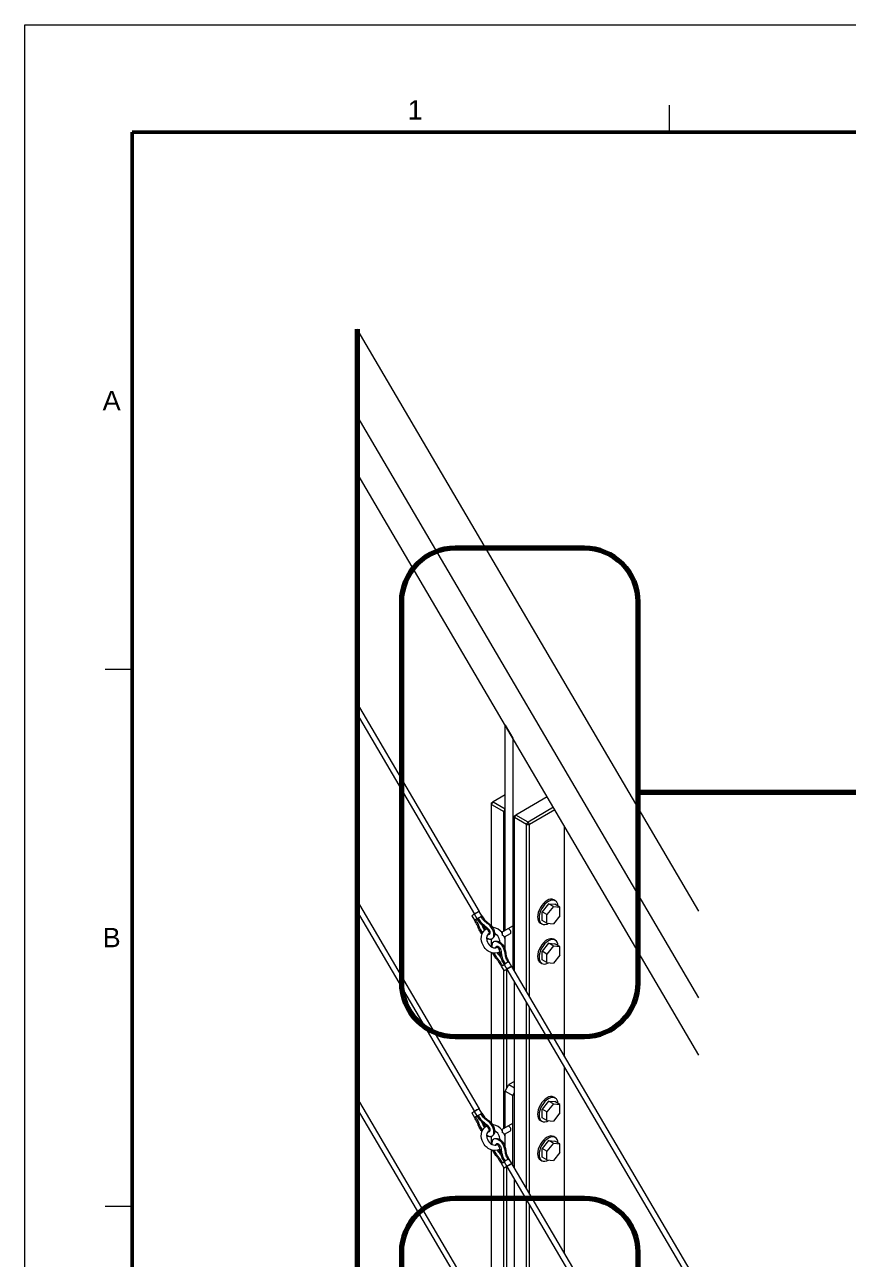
# Model space of a CAD drawing. Header units: millimetres. Extents: x -172 to 422, y -71 to 349.
# Drawn here: x -172.1 to -95.5, y 234.3 to 349.2 of the extents above; entities that cross this region are included whole.
import ezdxf
from ezdxf.enums import TextEntityAlignment as Align

# ---------------------------------------------------------------- set-up
doc = ezdxf.new("R2010")
doc.units = ezdxf.units.MM
doc.layers.get('0').update_dxf_attribs({"color": 2, "true_color": 0xffff00})
for name, color, linetype, lineweight, true_color in [('010', 178, 'Continuous', 9, 0x000000), ('018', 178, 'Continuous', 18, 0x000000), ('050', 178, 'Continuous', 50, 0x000000), ('070', 178, 'Continuous', 70, 0x000000), ('axo_detail ... 013', 178, 'Continuous', 13, 0x000000)]:
    doc.layers.add(name, color=color, linetype=linetype, lineweight=lineweight, true_color=true_color)
doc.layers.add('G-ANNO-TEXT', color=178, linetype='Continuous', true_color=0x000000)
doc.styles.add('textstyle18', font='')
doc.styles.add('textstyle26', font='')
doc.styles.add('textstyle27', font='')
doc.styles.get('textstyle18').set_extended_font_data('Arial [Mono]')
doc.styles.get('textstyle26').set_extended_font_data('Arial [Mono]')
doc.styles.get('textstyle27').set_extended_font_data('Arial [Mono]')

# ---------------------------------------------------------------- blocks, each defined once
blk = doc.blocks.new('title_block')
at = {"layer": '010', "color": 7, "true_color": 0xffffff}
blk.add_lwpolyline([(0, 420), (594, 420), (594, 0), (0, 0)], close=True, dxfattribs=at)
at = {"layer": '018', "color": 7, "true_color": 0xffffff}
for points in [[(60, 412.5), (60, 410)], [(7.5, 360), (10, 360)], [(7.5, 310), (10, 310)]]:
    blk.add_lwpolyline(points, dxfattribs=at)
at = {"layer": '050', "color": 7, "true_color": 0xffffff}
blk.add_lwpolyline([(10, 410), (584, 410), (584, 10), (10, 10)], close=True, dxfattribs=at)
at = {"layer": 'G-ANNO-TEXT'}
for s, style, p in [('1', 'textstyle18', (36.35, 412.07)), ('A', 'textstyle27', (8.09, 385)), ('B', 'textstyle26', (8.09, 335))]:
    blk.add_text(s, height=1.8, dxfattribs=dict(at, style=style)).set_placement(p, align=Align.MIDDLE_CENTER)

msp = doc.modelspace()

# ---------------------------------------------------------------- linework, layer by layer
at = {"layer": '070', "flags": 128}
for points in [[(-141.16, 320.86), (-141.16, 151.51), (-109.37, 151.51)], [(-23.95, 236.06), (-74.17, 236.06), (-74.17, 277.73), (-115.02, 277.73)]]:
    msp.add_lwpolyline(points, dxfattribs=at)
for points in [[(-132.06, 255.01), (-120.02, 255.01, 0.414214), (-115.02, 260.01), (-115.02, 295.46, 0.414214), (-120.02, 300.46), (-132.06, 300.46, 0.414214), (-137.06, 295.46), (-137.06, 260.01, 0.414214), (-132.06, 255.01)], [(-132.06, 217.96), (-120.02, 217.96, 0.414214), (-115.02, 222.96), (-115.02, 234.91, 0.414214), (-120.02, 239.91), (-132.06, 239.91, 0.414214), (-137.06, 234.91), (-137.06, 222.96, 0.414214), (-132.06, 217.96)]]:
    msp.add_lwpolyline(points, format="xyb", dxfattribs=at)
at = {"layer": 'axo_detail ... 013', "color": 0}
for p, q in [((-109.37, 266.68), (-141.16, 320.86)), ((-109.37, 258.61), (-141.16, 312.8)), ((-109.37, 253.27), (-141.16, 307.45)), ((-141.16, 286), (-129.81, 266.65)), ((-141.16, 285.01), (-130.24, 266.4)), ((-127.39, 283.98), (-126.68, 282.77)), ((-127.39, 264.89), (-127.39, 283.98)), ((-126.68, 282.77), (-126.68, 261.34)), ((-127.39, 277.5), (-128.52, 276.85)), ((-123.48, 277.31), (-126.4, 275.62)), ((-128.66, 276.77), (-128.52, 276.85)), ((-128.66, 276.61), (-128.52, 276.85)), ((-128.66, 276.61), (-128.66, 276.77)), ((-128.66, 265.29), (-128.66, 276.61)), ((-128.66, 276.61), (-127.53, 275.95)), ((-128.52, 276.85), (-127.39, 276.2)), ((-127.53, 275.95), (-127.39, 276.2)), ((-127.53, 264.81), (-127.53, 275.95)), ((-127.53, 275.95), (-127.39, 275.95)), ((-122.91, 276.34), (-125.27, 274.97)), ((-122.76, 276.09), (-125.13, 274.73)), ((-126.54, 275.38), (-126.4, 275.62)), ((-126.54, 275.54), (-126.4, 275.62)), ((-126.54, 275.38), (-126.54, 275.54)), ((-125.41, 274.73), (-126.54, 275.38)), ((-126.54, 261.07), (-126.54, 275.38)), ((-125.27, 274.97), (-126.4, 275.62)), ((-125.41, 274.73), (-125.27, 274.97)), ((-125.13, 274.73), (-125.27, 274.97)), ((-125.41, 274.73), (-125.13, 274.73)), ((-125.41, 259.15), (-125.41, 274.73)), ((-125.13, 258.66), (-125.13, 274.73)), ((-121.87, 253.12), (-121.87, 274.58)), ((-141.16, 267.63), (-129.81, 248.28)), ((-123.36, 267.36), (-123.96, 266.61)), ((-122.91, 267.1), (-123.51, 266.35)), ((-123.36, 267.36), (-122.76, 267.31)), ((-122.91, 267.1), (-123.36, 267.36)), ((-122.91, 267.1), (-122.31, 267.05)), ((-122.73, 267.64), (-122.87, 267.73)), ((-122.31, 267.05), (-122.76, 267.31)), ((-122.31, 266.25), (-122.31, 267.05)), ((-141.16, 266.64), (-130.24, 248.03)), ((-130.49, 266.25), (-130.24, 265.82)), ((-129.99, 265.97), (-130.24, 266.4)), ((-129.9, 266.02), (-129.9, 266.02)), ((-129.56, 266.22), (-129.81, 266.65)), ((-123.98, 265.48), (-124.12, 265.56)), ((-123.96, 265.81), (-123.96, 266.61)), ((-123.51, 266.35), (-123.96, 266.61)), ((-123.51, 265.55), (-123.96, 265.81)), ((-123.51, 265.55), (-123.51, 266.35)), ((-123.51, 265.55), (-122.91, 265.5)), ((-122.31, 266.25), (-122.91, 265.5)), ((-127.76, 264.68), (-127.76, 264.68)), ((-127.72, 264.7), (-126.68, 265.3)), ((-127.47, 264.27), (-126.91, 264.59)), ((-128.66, 263.53), (-128.66, 264.08)), ((-127.51, 264.25), (-127.51, 264.25)), ((-127.39, 263.95), (-127.39, 264.31)), ((-127.39, 263.03), (-127.39, 263.64)), ((-123.36, 263.69), (-123.96, 262.94)), ((-122.91, 263.43), (-123.51, 262.68)), ((-123.36, 263.69), (-122.76, 263.64)), ((-122.91, 263.43), (-123.36, 263.69)), ((-122.91, 263.43), (-122.31, 263.37)), ((-122.73, 263.97), (-122.87, 264.05)), ((-122.31, 263.37), (-122.76, 263.64)), ((-122.31, 262.57), (-122.31, 263.37)), ((-128.66, 246.92), (-128.66, 262.81)), ((-123.96, 262.14), (-123.96, 262.94)), ((-123.51, 262.68), (-123.96, 262.94)), ((-123.51, 261.88), (-123.96, 262.14)), ((-123.51, 261.88), (-123.51, 262.68)), ((-122.31, 262.57), (-122.91, 261.83)), ((-127.49, 261.13), (-127.74, 261.56)), ((-127.53, 261.97), (-127.53, 262)), ((-127.53, 246.44), (-127.53, 261.2)), ((-127.49, 261.71), (-127.24, 261.28)), ((-127.25, 250.15), (-127.25, 261.26)), ((-127.24, 261.28), (-109.37, 230.82)), ((-127.06, 261.96), (-126.81, 261.53)), ((-126.81, 261.53), (-109.37, 231.81)), ((-126.68, 261.34), (-126.7, 261.35)), ((-126.54, 261.25), (-126.68, 261.34)), ((-123.98, 261.81), (-124.12, 261.89)), ((-123.51, 261.88), (-122.91, 261.83)), ((-126.54, 242.7), (-126.54, 260.09)), ((-125.41, 240.77), (-125.41, 258.16)), ((-125.13, 240.29), (-125.13, 257.68)), ((-121.87, 234.75), (-121.87, 252.13)), ((-126.54, 250.8), (-127.04, 250.52)), ((-127.39, 249.91), (-127.04, 250.52)), ((-127.39, 246.52), (-127.39, 249.91)), ((-127.39, 249.91), (-126.68, 249.5)), ((-127.04, 250.52), (-126.54, 250.23)), ((-126.68, 249.5), (-126.54, 249.74)), ((-126.68, 242.97), (-126.68, 249.5)), ((-141.16, 249.26), (-129.81, 229.91)), ((-123.36, 248.99), (-123.96, 248.24)), ((-122.91, 248.73), (-123.51, 247.98)), ((-123.36, 248.99), (-122.76, 248.94)), ((-122.91, 248.73), (-123.36, 248.99)), ((-122.91, 248.73), (-122.31, 248.68)), ((-122.73, 249.27), (-122.87, 249.35)), ((-122.31, 248.68), (-122.76, 248.94)), ((-122.31, 247.88), (-122.31, 248.68)), ((-141.16, 248.27), (-130.24, 229.66)), ((-130.49, 247.88), (-130.24, 247.45)), ((-129.99, 247.6), (-130.24, 248.03)), ((-129.9, 247.65), (-129.9, 247.65)), ((-129.56, 247.85), (-129.81, 248.28)), ((-123.98, 247.11), (-124.12, 247.19)), ((-123.96, 247.44), (-123.96, 248.24)), ((-123.51, 247.98), (-123.96, 248.24)), ((-123.51, 247.18), (-123.96, 247.44)), ((-123.51, 247.18), (-123.51, 247.98)), ((-123.51, 247.18), (-122.91, 247.13)), ((-122.31, 247.88), (-122.91, 247.13)), ((-127.76, 246.31), (-127.76, 246.31)), ((-127.72, 246.33), (-126.68, 246.93)), ((-127.47, 245.9), (-126.91, 246.22)), ((-128.66, 245.16), (-128.66, 245.71)), ((-127.51, 245.87), (-127.51, 245.87)), ((-127.39, 245.57), (-127.39, 245.94)), ((-127.39, 244.66), (-127.39, 245.27)), ((-123.36, 245.32), (-123.96, 244.57)), ((-122.91, 245.06), (-123.51, 244.31)), ((-123.36, 245.32), (-122.76, 245.26)), ((-122.91, 245.06), (-123.36, 245.32)), ((-122.91, 245.06), (-122.31, 245)), ((-122.73, 245.6), (-122.87, 245.68)), ((-122.31, 245), (-122.76, 245.26)), ((-122.31, 244.2), (-122.31, 245)), ((-128.66, 228.42), (-128.66, 244.43)), ((-123.96, 243.77), (-123.96, 244.57)), ((-123.51, 244.31), (-123.96, 244.57)), ((-123.51, 243.51), (-123.96, 243.77)), ((-123.51, 243.51), (-123.51, 244.31)), ((-122.31, 244.2), (-122.91, 243.45)), ((-127.49, 242.75), (-127.74, 243.19)), ((-127.53, 243.6), (-127.53, 243.63)), ((-127.53, 228.07), (-127.53, 242.83)), ((-127.49, 243.34), (-127.24, 242.9)), ((-127.25, 231.78), (-127.25, 242.89)), ((-127.24, 242.9), (-109.37, 212.45)), ((-127.06, 243.59), (-126.81, 243.16)), ((-126.81, 243.16), (-109.37, 213.44)), ((-126.7, 242.98), (-126.68, 242.97)), ((-126.68, 242.97), (-126.54, 242.88)), ((-123.98, 243.43), (-124.12, 243.52)), ((-123.51, 243.51), (-122.91, 243.45)), ((-126.54, 224.33), (-126.54, 241.72)), ((-125.41, 222.4), (-125.41, 239.79)), ((-125.13, 221.92), (-125.13, 239.3))]:
    msp.add_line(p, q, dxfattribs=at)
for points in [[(-122.87, 267.73), (-123.22, 267.93), (-123.78, 267.6), (-124.12, 267)], [(-124.12, 267), (-124.47, 266.41), (-124.47, 265.76), (-124.12, 265.56)], [(-123.98, 266.92), (-124.33, 266.33), (-124.33, 265.68), (-123.98, 265.48)], [(-122.73, 267.64), (-123.08, 267.84), (-123.64, 267.52), (-123.98, 266.92)], [(-122.81, 267.68), (-122.83, 267.7), (-122.85, 267.71), (-122.87, 267.73)], [(-122.48, 267.15), (-122.49, 267.38), (-122.58, 267.56), (-122.73, 267.64)], [(-130.42, 266.3), (-130.46, 266.27), (-130.49, 266.25), (-130.49, 266.25)], [(-130.49, 266.25), (-130.49, 266.25), (-130.46, 266.27), (-130.4, 266.3)], [(-130.24, 266.4), (-130.31, 266.36), (-130.37, 266.33), (-130.42, 266.3)], [(-130.03, 266.53), (-130.15, 266.46), (-130.25, 266.4), (-130.24, 266.4)], [(-130.24, 266.4), (-130.25, 266.4), (-130.2, 266.43), (-130.13, 266.47)], [(-130.15, 266.45), (-130.21, 266.42), (-130.24, 266.4), (-130.24, 266.4)], [(-130.24, 266.4), (-130.24, 266.4), (-130.21, 266.42), (-130.15, 266.45)], [(-130.12, 265.89), (-130.19, 265.85), (-130.24, 265.82), (-130.24, 265.82)], [(-130.24, 265.82), (-130.24, 265.82), (-130.2, 265.84), (-130.15, 265.87)], [(-130.01, 265.39), (-130.07, 265.53), (-130.15, 265.68), (-130.24, 265.82)], [(-130.15, 265.87), (-130.02, 265.66), (-129.96, 265.54), (-129.92, 265.45)], [(-130.13, 266.47), (-130.06, 266.51), (-129.97, 266.56), (-129.91, 266.6)], [(-129.9, 266.02), (-129.97, 265.98), (-130.05, 265.93), (-130.12, 265.89)], [(-129.81, 266.65), (-129.81, 266.65), (-129.91, 266.6), (-130.03, 266.53)], [(-129.99, 265.97), (-129.99, 265.97), (-129.95, 266), (-129.88, 266.04)], [(-129.9, 266.02), (-129.96, 265.99), (-129.99, 265.97), (-129.99, 265.97)], [(-129.49, 265.34), (-129.68, 265.5), (-129.85, 265.73), (-129.99, 265.97)], [(-129.91, 266.6), (-129.85, 266.63), (-129.81, 266.65), (-129.81, 266.65)], [(-129.81, 266.65), (-129.81, 266.65), (-129.85, 266.63), (-129.9, 266.6)], [(-129.9, 266.02), (-129.77, 265.8), (-129.69, 265.64), (-129.63, 265.52)], [(-129.5, 265.48), (-129.63, 265.61), (-129.76, 265.78), (-129.9, 266.02)], [(-129.88, 266.04), (-129.81, 266.08), (-129.72, 266.13), (-129.65, 266.17)], [(-129.65, 266.17), (-129.6, 266.2), (-129.56, 266.22), (-129.56, 266.22)], [(-129.56, 266.22), (-129.56, 266.22), (-129.59, 266.2), (-129.65, 266.17)], [(-129.38, 265.79), (-129.45, 265.87), (-129.54, 265.98), (-129.65, 266.17)], [(-129.56, 266.22), (-129.49, 266.1), (-129.4, 265.97), (-129.32, 265.87)], [(-129.13, 265.59), (-129.22, 265.66), (-129.3, 265.71), (-129.38, 265.79)], [(-129.32, 265.87), (-129.23, 265.77), (-129.13, 265.7), (-129.04, 265.62)], [(-128.87, 265.36), (-128.95, 265.44), (-129.04, 265.52), (-129.13, 265.59)], [(-129.04, 265.62), (-128.89, 265.51), (-128.74, 265.39), (-128.61, 265.22)], [(-124.12, 265.56), (-124.1, 265.55), (-124.08, 265.54), (-124.05, 265.53)], [(-129.91, 265.16), (-129.94, 265.24), (-129.97, 265.31), (-130.01, 265.39)], [(-129.92, 265.45), (-129.88, 265.36), (-129.85, 265.29), (-129.81, 265.19)], [(-129.81, 264.94), (-129.85, 265.01), (-129.88, 265.09), (-129.91, 265.16)], [(-129.81, 265.19), (-129.74, 265.02), (-129.63, 264.82), (-129.51, 264.63)], [(-129.55, 264.52), (-129.65, 264.65), (-129.73, 264.79), (-129.81, 264.94)], [(-129.54, 263.68), (-129.64, 263.95), (-129.65, 264.25), (-129.56, 264.51)], [(-129.63, 265.52), (-129.58, 265.4), (-129.55, 265.32), (-129.52, 265.25)], [(-129.56, 264.51), (-129.48, 264.73), (-129.34, 264.92), (-129.15, 265.03)], [(-129.52, 265.25), (-129.47, 265.14), (-129.4, 265.01), (-129.33, 264.89)], [(-129.19, 265.22), (-129.27, 265.28), (-129.38, 265.36), (-129.5, 265.48)], [(-129.16, 265.08), (-129.27, 265.17), (-129.38, 265.25), (-129.49, 265.34)], [(-129.42, 265.29), (-129.37, 265.18), (-129.31, 265.06), (-129.25, 264.96)], [(-128.98, 265.04), (-129.04, 265.1), (-129.11, 265.16), (-129.19, 265.22)], [(-128.96, 264.85), (-129.01, 264.94), (-129.09, 265.01), (-129.16, 265.08)], [(-128.89, 264.6), (-129.01, 264.53), (-129.1, 264.39), (-129.12, 264.19)], [(-128.86, 264.9), (-128.89, 264.94), (-128.93, 264.99), (-128.98, 265.04)], [(-128.98, 264.53), (-128.94, 264.51), (-128.9, 264.51), (-128.86, 264.53)], [(-128.87, 264.62), (-128.88, 264.69), (-128.91, 264.77), (-128.96, 264.85)], [(-128.92, 264.58), (-128.91, 264.57), (-128.89, 264.56), (-128.88, 264.55)], [(-128.8, 264.64), (-128.83, 264.63), (-128.86, 264.62), (-128.89, 264.6)], [(-128.88, 264.55), (-128.88, 264.55), (-128.87, 264.55), (-128.87, 264.55)], [(-128.86, 264.53), (-128.87, 264.53), (-128.88, 264.52), (-128.88, 264.52)], [(-128.88, 264.52), (-128.88, 264.52), (-128.87, 264.52), (-128.87, 264.53)], [(-128.62, 265.04), (-128.69, 265.17), (-128.78, 265.27), (-128.87, 265.36)], [(-128.87, 264.53), (-128.87, 264.54), (-128.87, 264.58), (-128.87, 264.62)], [(-128.8, 264.61), (-128.78, 264.68), (-128.81, 264.81), (-128.86, 264.9)], [(-128.86, 264.53), (-128.83, 264.55), (-128.81, 264.58), (-128.8, 264.61)], [(-128.46, 264.32), (-128.41, 264.52), (-128.47, 264.79), (-128.62, 265.04)], [(-128.61, 265.22), (-128.48, 265.06), (-128.4, 264.85), (-128.38, 264.67)], [(-128.49, 265.15), (-128.52, 265.16), (-128.54, 265.16), (-128.57, 265.16)], [(-127.69, 264.67), (-127.9, 264.93), (-128.19, 265.11), (-128.49, 265.15)], [(-128.42, 264.61), (-128.43, 264.62), (-128.44, 264.63), (-128.46, 264.63)], [(-128.38, 264.67), (-128.36, 264.54), (-128.37, 264.42), (-128.42, 264.32)], [(-128.01, 264.24), (-128.11, 264.42), (-128.26, 264.55), (-128.42, 264.61)], [(-127.76, 264.68), (-127.73, 264.69), (-127.71, 264.69), (-127.69, 264.67)], [(-127.69, 264.67), (-127.66, 264.62), (-127.65, 264.53), (-127.67, 264.45)], [(-127.49, 264.31), (-127.51, 264.37), (-127.58, 264.41), (-127.67, 264.45)], [(-127.02, 265), (-127.07, 265.04), (-127.12, 265.04), (-127.16, 265.02)], [(-126.91, 264.87), (-126.94, 264.93), (-126.98, 264.97), (-127.02, 265)], [(-126.86, 264.71), (-126.86, 264.76), (-126.88, 264.82), (-126.91, 264.87)], [(-126.91, 264.59), (-126.88, 264.61), (-126.86, 264.65), (-126.86, 264.71)], [(-123.98, 265.48), (-123.82, 265.38), (-123.59, 265.41), (-123.36, 265.54)], [(-128.85, 262.88), (-129.16, 263.03), (-129.42, 263.33), (-129.54, 263.68)], [(-129.12, 264.19), (-129.13, 264.03), (-129.08, 263.83), (-128.98, 263.67)], [(-129.12, 264.21), (-129.03, 264.14), (-128.95, 264.09), (-128.86, 264.07)], [(-128.86, 264.04), (-128.95, 264.04), (-129.03, 264.07), (-129.12, 264.11)], [(-128.98, 263.67), (-128.86, 263.46), (-128.65, 263.31), (-128.47, 263.27)], [(-128.86, 264.07), (-128.76, 264.05), (-128.68, 264.06), (-128.61, 264.1)], [(-128.61, 264.1), (-128.69, 264.06), (-128.77, 264.04), (-128.86, 264.04)], [(-128.68, 263.36), (-128.68, 263.4), (-128.68, 263.43), (-128.67, 263.46)], [(-128.67, 263.46), (-128.66, 263.54), (-128.64, 263.61), (-128.6, 263.67)], [(-128.61, 264.1), (-128.54, 264.14), (-128.49, 264.21), (-128.46, 264.32)], [(-128.42, 264.32), (-128.46, 264.23), (-128.53, 264.15), (-128.61, 264.1)], [(-128.6, 263.31), (-128.61, 263.42), (-128.61, 263.52), (-128.59, 263.61)], [(-128.6, 263.67), (-128.56, 263.74), (-128.51, 263.79), (-128.44, 263.83)], [(-128.59, 263.61), (-128.57, 263.71), (-128.51, 263.79), (-128.44, 263.83)], [(-128.47, 263.27), (-128.33, 263.24), (-128.21, 263.26), (-128.12, 263.32)], [(-128.44, 263.83), (-128.35, 263.88), (-128.23, 263.9), (-128.12, 263.88)], [(-128.44, 263.83), (-128.37, 263.87), (-128.29, 263.88), (-128.19, 263.86)], [(-128.25, 263.31), (-128.24, 263.35), (-128.22, 263.38), (-128.19, 263.4)], [(-128.25, 263.27), (-128.25, 263.28), (-128.25, 263.3), (-128.25, 263.31)], [(-128.21, 263.39), (-128.21, 263.39), (-128.2, 263.39), (-128.19, 263.4)], [(-128.2, 263.39), (-128.21, 263.39), (-128.21, 263.39), (-128.21, 263.39)], [(-128.16, 263.37), (-128.18, 263.38), (-128.19, 263.39), (-128.2, 263.39)], [(-128.19, 263.86), (-127.99, 263.8), (-127.78, 263.62), (-127.63, 263.37)], [(-128.19, 263.4), (-128.16, 263.41), (-128.13, 263.42), (-128.09, 263.41)], [(-128.18, 263.38), (-128.18, 263.36), (-128.18, 263.34), (-128.18, 263.31)], [(-128.18, 263.31), (-128.18, 263.3), (-128.18, 263.3), (-128.18, 263.29)], [(-127.96, 263.14), (-128.01, 263.25), (-128.1, 263.34), (-128.16, 263.37)], [(-128.12, 263.88), (-127.96, 263.85), (-127.79, 263.74), (-127.65, 263.58)], [(-128.12, 263.32), (-128.09, 263.33), (-128.06, 263.36), (-128.03, 263.38)], [(-128.09, 263.41), (-128.03, 263.39), (-127.93, 263.31), (-127.88, 263.22)], [(-127.88, 263.78), (-127.88, 263.93), (-127.92, 264.1), (-128.01, 264.24)], [(-127.65, 263.58), (-127.54, 263.45), (-127.46, 263.29), (-127.42, 263.13)], [(-127.63, 263.37), (-127.56, 263.24), (-127.51, 263.12), (-127.48, 263)], [(-127.51, 264.25), (-127.48, 264.26), (-127.47, 264.29), (-127.49, 264.31)], [(-127.48, 263.31), (-127.35, 263.6), (-127.35, 263.98), (-127.49, 264.31)], [(-124.12, 263.33), (-124.47, 262.73), (-124.47, 262.09), (-124.12, 261.89)], [(-122.87, 264.05), (-123.22, 264.25), (-123.78, 263.93), (-124.12, 263.33)], [(-122.73, 263.97), (-123.08, 264.17), (-123.64, 263.85), (-123.98, 263.25)], [(-122.81, 264), (-122.83, 264.02), (-122.85, 264.04), (-122.87, 264.05)], [(-122.48, 263.47), (-122.49, 263.71), (-122.58, 263.88), (-122.73, 263.97)], [(-127.87, 262.88), (-128.15, 262.72), (-128.52, 262.72), (-128.85, 262.88)], [(-128.15, 262.16), (-128.3, 262.35), (-128.43, 262.56), (-128.53, 262.77)], [(-128.08, 262.23), (-128.19, 262.38), (-128.31, 262.56), (-128.41, 262.76)], [(-128, 261.96), (-128.05, 262.03), (-128.1, 262.1), (-128.15, 262.16)], [(-127.89, 262.47), (-127.95, 262.56), (-128.03, 262.67), (-128.1, 262.79)], [(-127.9, 262.01), (-127.96, 262.09), (-128.01, 262.15), (-128.08, 262.23)], [(-127.99, 262.82), (-127.96, 262.77), (-127.93, 262.72), (-127.9, 262.67)], [(-127.88, 262.92), (-127.9, 263), (-127.92, 263.07), (-127.96, 263.14)], [(-127.9, 262.67), (-127.87, 262.62), (-127.84, 262.58), (-127.81, 262.54)], [(-127.71, 262.23), (-127.78, 262.34), (-127.84, 262.41), (-127.89, 262.47)], [(-127.88, 263.22), (-127.86, 263.18), (-127.83, 263.12), (-127.81, 263.04)], [(-127.83, 262.64), (-127.84, 262.74), (-127.86, 262.83), (-127.88, 262.92)], [(-127.72, 262.18), (-127.78, 262.33), (-127.81, 262.49), (-127.83, 262.64)], [(-127.81, 263.04), (-127.79, 262.97), (-127.77, 262.88), (-127.76, 262.77)], [(-127.76, 262.77), (-127.74, 262.67), (-127.73, 262.54), (-127.68, 262.37)], [(-127.49, 261.71), (-127.58, 261.86), (-127.66, 262.02), (-127.72, 262.18)], [(-127.4, 261.76), (-127.53, 261.98), (-127.63, 262.13), (-127.71, 262.23)], [(-127.68, 262.37), (-127.63, 262.2), (-127.54, 262), (-127.4, 261.76)], [(-127.48, 263), (-127.45, 262.88), (-127.43, 262.76), (-127.41, 262.65)], [(-127.42, 263.13), (-127.38, 263.02), (-127.36, 262.91), (-127.34, 262.8)], [(-127.41, 262.65), (-127.39, 262.53), (-127.38, 262.44), (-127.35, 262.34)], [(-127.35, 262.34), (-127.32, 262.23), (-127.26, 262.1), (-127.15, 261.91)], [(-127.34, 262.8), (-127.33, 262.69), (-127.32, 262.59), (-127.29, 262.48)], [(-127.29, 262.48), (-127.25, 262.32), (-127.16, 262.13), (-127.06, 261.96)], [(-123.98, 263.25), (-124.33, 262.65), (-124.33, 262), (-123.98, 261.81)], [(-127.74, 261.56), (-127.82, 261.7), (-127.91, 261.84), (-128, 261.96)], [(-127.65, 261.61), (-127.77, 261.82), (-127.85, 261.93), (-127.9, 262.01)], [(-127.65, 261.61), (-127.7, 261.58), (-127.74, 261.56), (-127.74, 261.56)], [(-127.74, 261.56), (-127.74, 261.56), (-127.71, 261.57), (-127.66, 261.6)], [(-127.66, 261.6), (-127.62, 261.63), (-127.55, 261.67), (-127.49, 261.71)], [(-127.38, 261.78), (-127.45, 261.74), (-127.49, 261.71), (-127.49, 261.71)], [(-127.49, 261.71), (-127.49, 261.71), (-127.46, 261.73), (-127.4, 261.76)], [(-127.39, 261.18), (-127.45, 261.14), (-127.49, 261.13), (-127.49, 261.13)], [(-127.49, 261.13), (-127.49, 261.13), (-127.46, 261.14), (-127.41, 261.17)], [(-127.41, 261.17), (-127.36, 261.2), (-127.3, 261.24), (-127.24, 261.27)], [(-127.24, 261.27), (-127.29, 261.24), (-127.35, 261.2), (-127.39, 261.18)], [(-127.15, 261.91), (-127.22, 261.87), (-127.31, 261.82), (-127.38, 261.78)], [(-127.02, 261.4), (-127.14, 261.33), (-127.24, 261.28), (-127.24, 261.28)], [(-127.12, 261.35), (-127.19, 261.3), (-127.24, 261.28), (-127.24, 261.28)], [(-127.24, 261.28), (-127.24, 261.28), (-127.2, 261.29), (-127.15, 261.33)], [(-127.24, 261.28), (-127.24, 261.28), (-127.2, 261.29), (-127.15, 261.33)], [(-127.15, 261.9), (-127.09, 261.94), (-127.06, 261.96), (-127.06, 261.96)], [(-127.06, 261.96), (-127.06, 261.96), (-127.1, 261.94), (-127.15, 261.91)], [(-127.15, 261.33), (-127.08, 261.37), (-126.99, 261.42), (-126.92, 261.46)], [(-127.15, 261.33), (-127.09, 261.36), (-127.05, 261.38), (-127.05, 261.38)], [(-126.9, 261.48), (-126.97, 261.44), (-127.05, 261.39), (-127.12, 261.35)], [(-126.81, 261.53), (-126.81, 261.53), (-126.9, 261.47), (-127.02, 261.4)], [(-126.92, 261.46), (-126.85, 261.5), (-126.81, 261.53), (-126.81, 261.53)], [(-126.81, 261.53), (-126.81, 261.53), (-126.84, 261.51), (-126.9, 261.48)], [(-124.12, 261.89), (-124.1, 261.87), (-124.08, 261.86), (-124.05, 261.85)], [(-123.98, 261.81), (-123.82, 261.71), (-123.59, 261.73), (-123.36, 261.87)], [(-122.87, 249.35), (-123.22, 249.55), (-123.78, 249.23), (-124.12, 248.63)], [(-122.73, 249.27), (-123.08, 249.47), (-123.64, 249.15), (-123.98, 248.55)], [(-124.12, 248.63), (-124.47, 248.04), (-124.47, 247.39), (-124.12, 247.19)], [(-123.98, 248.55), (-124.33, 247.95), (-124.33, 247.31), (-123.98, 247.11)], [(-122.81, 249.31), (-122.83, 249.33), (-122.85, 249.34), (-122.87, 249.35)], [(-122.48, 248.78), (-122.49, 249.01), (-122.58, 249.19), (-122.73, 249.27)], [(-130.42, 247.93), (-130.46, 247.9), (-130.49, 247.88), (-130.49, 247.88)], [(-130.49, 247.88), (-130.49, 247.88), (-130.46, 247.9), (-130.4, 247.93)], [(-130.24, 248.03), (-130.31, 247.99), (-130.37, 247.95), (-130.42, 247.93)], [(-130.03, 248.16), (-130.15, 248.09), (-130.25, 248.03), (-130.24, 248.03)], [(-130.24, 248.03), (-130.25, 248.03), (-130.2, 248.06), (-130.13, 248.1)], [(-130.15, 248.08), (-130.21, 248.05), (-130.24, 248.03), (-130.24, 248.03)], [(-130.24, 248.03), (-130.24, 248.03), (-130.21, 248.05), (-130.15, 248.08)], [(-130.12, 247.52), (-130.19, 247.48), (-130.24, 247.45), (-130.24, 247.45)], [(-130.24, 247.45), (-130.24, 247.45), (-130.2, 247.47), (-130.15, 247.5)], [(-130.01, 247.02), (-130.07, 247.16), (-130.15, 247.3), (-130.24, 247.45)], [(-130.15, 247.5), (-130.02, 247.29), (-129.96, 247.17), (-129.92, 247.08)], [(-130.13, 248.1), (-130.06, 248.14), (-129.97, 248.19), (-129.91, 248.23)], [(-129.9, 247.65), (-129.97, 247.61), (-130.05, 247.56), (-130.12, 247.52)], [(-129.81, 248.28), (-129.81, 248.28), (-129.91, 248.23), (-130.03, 248.16)], [(-129.99, 247.6), (-129.99, 247.6), (-129.95, 247.63), (-129.88, 247.67)], [(-129.9, 247.65), (-129.96, 247.62), (-129.99, 247.6), (-129.99, 247.6)], [(-129.49, 246.97), (-129.68, 247.13), (-129.85, 247.36), (-129.99, 247.6)], [(-129.91, 248.23), (-129.85, 248.26), (-129.81, 248.28), (-129.81, 248.28)], [(-129.81, 248.28), (-129.81, 248.28), (-129.85, 248.26), (-129.9, 248.23)], [(-129.9, 247.65), (-129.77, 247.42), (-129.69, 247.27), (-129.63, 247.15)], [(-129.5, 247.11), (-129.63, 247.24), (-129.76, 247.41), (-129.9, 247.65)], [(-129.88, 247.67), (-129.81, 247.71), (-129.72, 247.76), (-129.65, 247.8)], [(-129.65, 247.8), (-129.6, 247.83), (-129.56, 247.85), (-129.56, 247.85)], [(-129.56, 247.85), (-129.56, 247.85), (-129.59, 247.83), (-129.65, 247.8)], [(-129.38, 247.42), (-129.45, 247.5), (-129.54, 247.61), (-129.65, 247.8)], [(-129.56, 247.85), (-129.49, 247.73), (-129.4, 247.6), (-129.32, 247.5)], [(-129.13, 247.22), (-129.22, 247.29), (-129.3, 247.34), (-129.38, 247.42)], [(-129.32, 247.5), (-129.23, 247.4), (-129.13, 247.32), (-129.04, 247.25)], [(-128.87, 246.99), (-128.95, 247.07), (-129.04, 247.15), (-129.13, 247.22)], [(-129.04, 247.25), (-128.89, 247.14), (-128.74, 247.02), (-128.61, 246.85)], [(-124.12, 247.19), (-124.1, 247.18), (-124.08, 247.17), (-124.05, 247.16)], [(-123.98, 247.11), (-123.82, 247.01), (-123.59, 247.03), (-123.36, 247.17)], [(-129.91, 246.79), (-129.94, 246.87), (-129.97, 246.94), (-130.01, 247.02)], [(-129.92, 247.08), (-129.88, 246.99), (-129.85, 246.92), (-129.81, 246.82)], [(-129.81, 246.56), (-129.85, 246.64), (-129.88, 246.72), (-129.91, 246.79)], [(-129.81, 246.82), (-129.74, 246.65), (-129.63, 246.45), (-129.51, 246.26)], [(-129.55, 246.15), (-129.65, 246.28), (-129.73, 246.42), (-129.81, 246.56)], [(-129.54, 245.31), (-129.64, 245.58), (-129.65, 245.88), (-129.56, 246.14)], [(-129.63, 247.15), (-129.58, 247.03), (-129.55, 246.95), (-129.52, 246.88)], [(-129.56, 246.14), (-129.48, 246.36), (-129.34, 246.55), (-129.15, 246.66)], [(-129.52, 246.88), (-129.47, 246.77), (-129.4, 246.64), (-129.33, 246.52)], [(-129.19, 246.85), (-129.27, 246.91), (-129.38, 246.99), (-129.5, 247.11)], [(-129.16, 246.71), (-129.27, 246.8), (-129.38, 246.88), (-129.49, 246.97)], [(-129.42, 246.92), (-129.37, 246.8), (-129.31, 246.69), (-129.25, 246.59)], [(-128.98, 246.67), (-129.04, 246.73), (-129.11, 246.79), (-129.19, 246.85)], [(-128.96, 246.47), (-129.01, 246.57), (-129.09, 246.64), (-129.16, 246.71)], [(-128.89, 246.23), (-129.01, 246.16), (-129.1, 246.02), (-129.12, 245.82)], [(-128.86, 246.52), (-128.89, 246.57), (-128.93, 246.61), (-128.98, 246.67)], [(-128.98, 246.16), (-128.94, 246.14), (-128.9, 246.14), (-128.86, 246.16)], [(-128.87, 246.25), (-128.88, 246.31), (-128.91, 246.4), (-128.96, 246.47)], [(-128.92, 246.21), (-128.91, 246.2), (-128.89, 246.19), (-128.88, 246.18)], [(-128.8, 246.27), (-128.83, 246.26), (-128.86, 246.25), (-128.89, 246.23)], [(-128.88, 246.18), (-128.88, 246.18), (-128.87, 246.18), (-128.87, 246.18)], [(-128.86, 246.16), (-128.87, 246.16), (-128.88, 246.15), (-128.88, 246.15)], [(-128.88, 246.15), (-128.88, 246.15), (-128.87, 246.15), (-128.87, 246.16)], [(-128.62, 246.67), (-128.69, 246.8), (-128.78, 246.9), (-128.87, 246.99)], [(-128.87, 246.16), (-128.87, 246.17), (-128.87, 246.21), (-128.87, 246.25)], [(-128.8, 246.24), (-128.78, 246.31), (-128.81, 246.44), (-128.86, 246.52)], [(-128.86, 246.16), (-128.83, 246.18), (-128.81, 246.21), (-128.8, 246.24)], [(-128.46, 245.95), (-128.41, 246.15), (-128.47, 246.42), (-128.62, 246.67)], [(-128.61, 246.85), (-128.48, 246.69), (-128.4, 246.48), (-128.38, 246.29)], [(-128.49, 246.78), (-128.52, 246.79), (-128.54, 246.79), (-128.57, 246.79)], [(-127.69, 246.29), (-127.9, 246.56), (-128.19, 246.74), (-128.49, 246.78)], [(-128.42, 246.24), (-128.43, 246.25), (-128.44, 246.25), (-128.46, 246.26)], [(-128.38, 246.29), (-128.36, 246.17), (-128.37, 246.05), (-128.42, 245.95)], [(-128.01, 245.87), (-128.11, 246.04), (-128.26, 246.18), (-128.42, 246.24)], [(-127.76, 246.31), (-127.73, 246.32), (-127.71, 246.31), (-127.69, 246.29)], [(-127.69, 246.29), (-127.66, 246.25), (-127.65, 246.16), (-127.67, 246.07)], [(-127.49, 245.94), (-127.51, 245.99), (-127.58, 246.04), (-127.67, 246.07)], [(-127.02, 246.63), (-127.07, 246.67), (-127.12, 246.67), (-127.16, 246.65)], [(-126.91, 246.5), (-126.94, 246.55), (-126.98, 246.6), (-127.02, 246.63)], [(-126.86, 246.34), (-126.86, 246.39), (-126.88, 246.45), (-126.91, 246.5)], [(-126.91, 246.22), (-126.88, 246.24), (-126.86, 246.28), (-126.86, 246.34)], [(-128.85, 244.51), (-129.16, 244.66), (-129.42, 244.96), (-129.54, 245.31)], [(-129.12, 245.82), (-129.13, 245.66), (-129.08, 245.46), (-128.98, 245.3)], [(-129.12, 245.83), (-129.03, 245.77), (-128.95, 245.72), (-128.86, 245.7)], [(-128.86, 245.67), (-128.95, 245.67), (-129.03, 245.7), (-129.12, 245.74)], [(-128.98, 245.3), (-128.86, 245.09), (-128.65, 244.94), (-128.47, 244.9)], [(-128.86, 245.7), (-128.76, 245.68), (-128.68, 245.69), (-128.61, 245.73)], [(-128.61, 245.73), (-128.69, 245.69), (-128.77, 245.67), (-128.86, 245.67)], [(-128.68, 244.99), (-128.68, 245.02), (-128.68, 245.06), (-128.67, 245.09)], [(-128.67, 245.09), (-128.66, 245.17), (-128.64, 245.24), (-128.6, 245.3)], [(-128.61, 245.73), (-128.54, 245.77), (-128.49, 245.84), (-128.46, 245.95)], [(-128.42, 245.95), (-128.46, 245.85), (-128.53, 245.78), (-128.61, 245.73)], [(-128.6, 244.94), (-128.61, 245.05), (-128.61, 245.15), (-128.59, 245.24)], [(-128.6, 245.3), (-128.56, 245.37), (-128.51, 245.42), (-128.44, 245.46)], [(-128.59, 245.24), (-128.57, 245.34), (-128.51, 245.42), (-128.44, 245.46)], [(-128.47, 244.9), (-128.33, 244.87), (-128.21, 244.89), (-128.12, 244.95)], [(-128.44, 245.46), (-128.35, 245.51), (-128.23, 245.53), (-128.12, 245.51)], [(-128.44, 245.46), (-128.37, 245.5), (-128.29, 245.51), (-128.19, 245.48)], [(-128.25, 244.94), (-128.24, 244.98), (-128.22, 245.01), (-128.19, 245.02)], [(-128.25, 244.89), (-128.25, 244.91), (-128.25, 244.93), (-128.25, 244.94)], [(-128.2, 245.02), (-128.21, 245.02), (-128.21, 245.02), (-128.21, 245.02)], [(-128.21, 245.02), (-128.21, 245.02), (-128.2, 245.02), (-128.19, 245.02)], [(-128.16, 245), (-128.18, 245.01), (-128.19, 245.01), (-128.2, 245.02)], [(-128.19, 245.48), (-127.99, 245.43), (-127.78, 245.25), (-127.63, 245)], [(-128.19, 245.02), (-128.16, 245.04), (-128.13, 245.04), (-128.09, 245.04)], [(-128.18, 245.01), (-128.18, 244.99), (-128.18, 244.97), (-128.18, 244.94)], [(-128.18, 244.94), (-128.18, 244.93), (-128.18, 244.92), (-128.18, 244.92)], [(-127.96, 244.77), (-128.01, 244.87), (-128.1, 244.96), (-128.16, 245)], [(-128.12, 245.51), (-127.96, 245.48), (-127.79, 245.37), (-127.65, 245.21)], [(-128.12, 244.95), (-128.09, 244.96), (-128.06, 244.98), (-128.03, 245.01)], [(-128.09, 245.04), (-128.03, 245.02), (-127.93, 244.94), (-127.88, 244.85)], [(-127.88, 245.41), (-127.88, 245.56), (-127.92, 245.73), (-128.01, 245.87)], [(-127.65, 245.21), (-127.54, 245.08), (-127.46, 244.92), (-127.42, 244.76)], [(-127.63, 245), (-127.56, 244.87), (-127.51, 244.75), (-127.48, 244.63)], [(-127.51, 245.87), (-127.48, 245.89), (-127.47, 245.92), (-127.49, 245.94)], [(-127.48, 244.94), (-127.35, 245.23), (-127.35, 245.61), (-127.49, 245.94)], [(-124.12, 244.96), (-124.47, 244.36), (-124.47, 243.72), (-124.12, 243.52)], [(-123.98, 244.88), (-124.33, 244.28), (-124.33, 243.63), (-123.98, 243.43)], [(-122.87, 245.68), (-123.22, 245.88), (-123.78, 245.56), (-124.12, 244.96)], [(-122.73, 245.6), (-123.08, 245.8), (-123.64, 245.48), (-123.98, 244.88)], [(-122.81, 245.63), (-122.83, 245.65), (-122.85, 245.67), (-122.87, 245.68)], [(-122.48, 245.1), (-122.49, 245.34), (-122.58, 245.51), (-122.73, 245.6)], [(-127.87, 244.51), (-128.15, 244.35), (-128.52, 244.34), (-128.85, 244.51)], [(-128.15, 243.79), (-128.3, 243.98), (-128.43, 244.18), (-128.53, 244.4)], [(-128.08, 243.86), (-128.19, 244.01), (-128.31, 244.19), (-128.41, 244.39)], [(-128, 243.59), (-128.05, 243.66), (-128.1, 243.73), (-128.15, 243.79)], [(-127.89, 244.1), (-127.95, 244.18), (-128.03, 244.3), (-128.1, 244.42)], [(-127.9, 243.64), (-127.96, 243.72), (-128.01, 243.77), (-128.08, 243.86)], [(-127.99, 244.45), (-127.96, 244.4), (-127.93, 244.35), (-127.9, 244.29)], [(-127.88, 244.55), (-127.9, 244.63), (-127.92, 244.7), (-127.96, 244.77)], [(-127.9, 244.29), (-127.87, 244.25), (-127.84, 244.21), (-127.81, 244.17)], [(-127.71, 243.86), (-127.78, 243.97), (-127.84, 244.04), (-127.89, 244.1)], [(-127.88, 244.85), (-127.86, 244.81), (-127.83, 244.75), (-127.81, 244.67)], [(-127.83, 244.27), (-127.84, 244.36), (-127.86, 244.46), (-127.88, 244.55)], [(-127.72, 243.8), (-127.78, 243.96), (-127.81, 244.12), (-127.83, 244.27)], [(-127.81, 244.67), (-127.79, 244.59), (-127.77, 244.5), (-127.76, 244.4)], [(-127.76, 244.4), (-127.74, 244.3), (-127.73, 244.17), (-127.68, 244)], [(-127.49, 243.34), (-127.58, 243.49), (-127.66, 243.65), (-127.72, 243.8)], [(-127.4, 243.39), (-127.53, 243.61), (-127.63, 243.76), (-127.71, 243.86)], [(-127.68, 244), (-127.63, 243.83), (-127.54, 243.63), (-127.4, 243.39)], [(-127.48, 244.63), (-127.45, 244.51), (-127.43, 244.39), (-127.41, 244.28)], [(-127.42, 244.76), (-127.38, 244.65), (-127.36, 244.54), (-127.34, 244.43)], [(-127.41, 244.28), (-127.39, 244.16), (-127.38, 244.07), (-127.35, 243.97)], [(-127.35, 243.97), (-127.32, 243.86), (-127.26, 243.73), (-127.15, 243.54)], [(-127.34, 244.43), (-127.33, 244.32), (-127.32, 244.22), (-127.29, 244.11)], [(-127.29, 244.11), (-127.25, 243.94), (-127.16, 243.76), (-127.06, 243.59)], [(-127.74, 243.19), (-127.82, 243.33), (-127.91, 243.47), (-128, 243.59)], [(-127.65, 243.24), (-127.77, 243.45), (-127.85, 243.56), (-127.9, 243.64)], [(-127.65, 243.24), (-127.7, 243.2), (-127.74, 243.19), (-127.74, 243.19)], [(-127.74, 243.19), (-127.74, 243.19), (-127.71, 243.2), (-127.66, 243.23)], [(-127.66, 243.23), (-127.62, 243.26), (-127.55, 243.3), (-127.49, 243.33)], [(-127.38, 243.41), (-127.45, 243.36), (-127.49, 243.34), (-127.49, 243.34)], [(-127.49, 243.34), (-127.49, 243.34), (-127.46, 243.35), (-127.4, 243.39)], [(-127.39, 242.81), (-127.45, 242.77), (-127.49, 242.75), (-127.49, 242.75)], [(-127.49, 242.75), (-127.49, 242.76), (-127.46, 242.77), (-127.41, 242.8)], [(-127.41, 242.8), (-127.36, 242.83), (-127.3, 242.87), (-127.24, 242.9)], [(-127.24, 242.9), (-127.29, 242.87), (-127.35, 242.83), (-127.39, 242.81)], [(-127.15, 243.54), (-127.22, 243.5), (-127.31, 243.45), (-127.38, 243.41)], [(-127.02, 243.03), (-127.14, 242.96), (-127.24, 242.91), (-127.24, 242.9)], [(-127.12, 242.97), (-127.19, 242.93), (-127.24, 242.9), (-127.24, 242.9)], [(-127.24, 242.9), (-127.24, 242.9), (-127.2, 242.92), (-127.15, 242.96)], [(-127.24, 242.9), (-127.24, 242.9), (-127.2, 242.92), (-127.15, 242.96)], [(-127.15, 243.53), (-127.09, 243.57), (-127.06, 243.59), (-127.06, 243.59)], [(-127.06, 243.59), (-127.06, 243.59), (-127.1, 243.57), (-127.15, 243.54)], [(-127.15, 242.96), (-127.08, 242.99), (-126.99, 243.04), (-126.92, 243.09)], [(-127.15, 242.96), (-127.09, 242.99), (-127.05, 243.01), (-127.05, 243.01)], [(-126.9, 243.11), (-126.97, 243.07), (-127.05, 243.02), (-127.12, 242.97)], [(-126.81, 243.16), (-126.81, 243.16), (-126.9, 243.1), (-127.02, 243.03)], [(-126.92, 243.09), (-126.85, 243.13), (-126.81, 243.16), (-126.81, 243.16)], [(-126.81, 243.16), (-126.81, 243.16), (-126.84, 243.14), (-126.9, 243.11)], [(-124.12, 243.52), (-124.1, 243.5), (-124.08, 243.49), (-124.05, 243.48)], [(-123.98, 243.43), (-123.82, 243.34), (-123.59, 243.36), (-123.36, 243.49)]]:
    msp.add_open_spline(points, degree=3, dxfattribs=at)

# ---------------------------------------------------------------- block references
at = {"zscale": 37.79527559055241}
msp.add_blockref('title_block', (-172.12, -70.79), dxfattribs=at)

doc.saveas('drawing.dxf')
